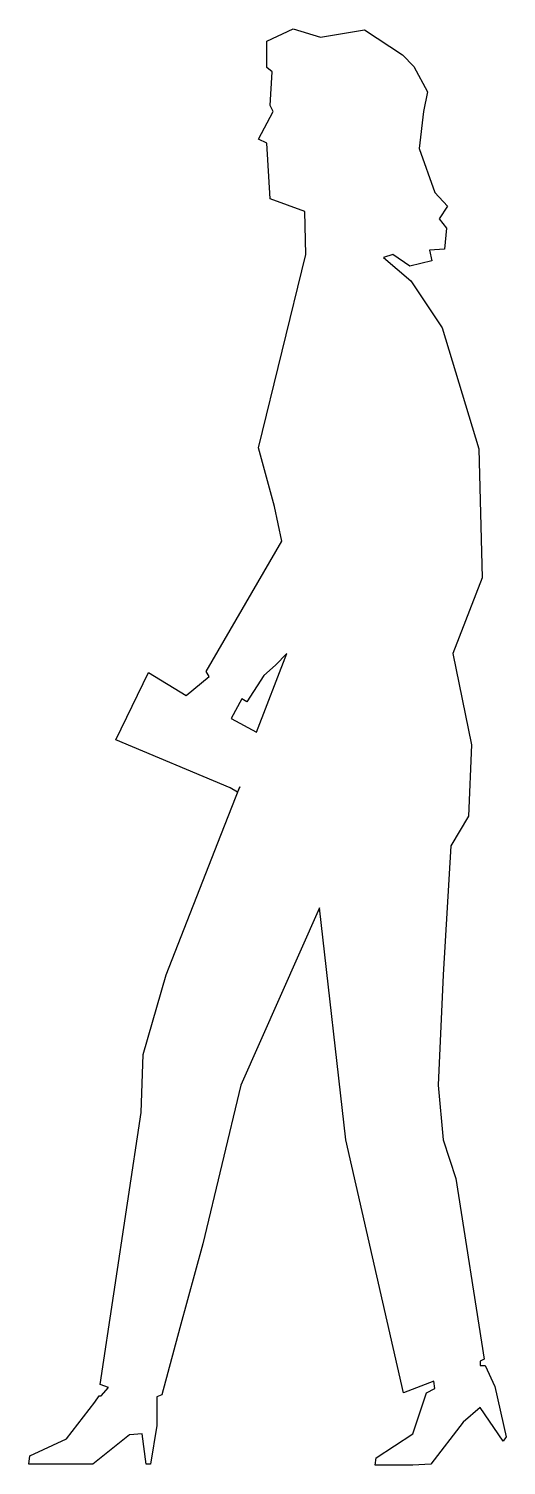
# Model space of a CAD drawing. Extents: x -14103 to -13558, y -6581 to -4942.
import ezdxf

# ---------------------------------------------------------------- set-up
doc = ezdxf.new("R2010")
doc.units = 0
doc.layers.get('0').update_dxf_attribs({"linetype": 'CONTINUOUS'})

msp = doc.modelspace()

# ---------------------------------------------------------------- linework, layer by layer
at = {"color": 0}
for points in [[(-13864.9, -5813), (-13873.3, -5808.2), (-14003.9, -5753.1), (-13966.7, -5676.4), (-13923.6, -5702.8), (-13897.3, -5681.2), (-13900.9, -5675.2), (-13814.6, -5526.7), (-13823, -5487.2), (-13841, -5420.2), (-13787.1, -5199.8), (-13788.3, -5150.7), (-13827.8, -5136.3), (-13831.4, -5072.9), (-13841, -5068.1), (-13824.2, -5036.9), (-13827.8, -5029.8), (-13825.4, -4991.4), (-13831.4, -4986.7), (-13831.4, -4956.7), (-13801.5, -4942.3), (-13770.3, -4951.9), (-13720, -4943.5), (-13676.9, -4972.3), (-13663.8, -4985.5), (-13648.2, -5014.2), (-13653, -5036.9), (-13657.8, -5078.9), (-13639.8, -5129.2), (-13625.4, -5144.7), (-13635, -5159.1), (-13626.6, -5169.9), (-13629, -5193.8), (-13645.8, -5195), (-13643.4, -5207), (-13668.5, -5213), (-13687.7, -5199.8), (-13698.5, -5203.4), (-13667.3, -5229.8), (-13631.4, -5283.6), (-13589.5, -5421.4), (-13585.9, -5568.7), (-13619.4, -5654.9), (-13597.9, -5759.1), (-13601.5, -5840.5), (-13621.8, -5874), (-13630.2, -6021.3), (-13636.2, -6147.1), (-13630.2, -6209.3), (-13615.9, -6253.6), (-13583.5, -6459.6), (-13588.3, -6462), (-13588.3, -6466.8), (-13582.3, -6466.8), (-13571.5, -6490.8), (-13558.4, -6548.2), (-13562, -6553), (-13588.3, -6514.7), (-13607.5, -6531.5), (-13644.6, -6579.4), (-13664.9, -6580.6), (-13708.1, -6580.6), (-13706.9, -6572.2), (-13664.9, -6544.7), (-13649.4, -6497.9), (-13639.8, -6493.2), (-13641, -6484.8), (-13675.7, -6497.9), (-13741.6, -6209.3), (-13771.5, -5944.7), (-13861.3, -6147.1), (-13904.5, -6327.9), (-13930.8, -6423.7), (-13951.2, -6500.3), (-13957.1, -6502.7), (-13957.1, -6535.1), (-13964.3, -6579.4), (-13969.1, -6579.4), (-13973.9, -6544.7), (-13988.3, -6545.8), (-14030.2, -6579.4), (-14067.3, -6579.4), (-14103.2, -6579.4), (-14102.1, -6569.8), (-14060.1, -6550.6), (-14027.8, -6508.7), (-14023, -6501.5), (-14020.6, -6501.5), (-14012.2, -6492), (-14021.8, -6488.4), (-13975.1, -6178.2), (-13972.7, -6112.3), (-13946.4, -6021.3), (-13884.1, -5862.1), (-13862.5, -5807)], [(-13864.9, -5813), (-13873.3, -5808.2), (-14003.9, -5753.1), (-13966.7, -5676.4), (-13923.6, -5702.8), (-13897.3, -5681.2), (-13900.9, -5675.2), (-13814.6, -5526.7), (-13823, -5487.2), (-13841, -5420.2), (-13787.1, -5199.8), (-13788.3, -5150.7), (-13827.8, -5136.3), (-13831.4, -5072.9), (-13841, -5068.1), (-13824.2, -5036.9), (-13827.8, -5029.8), (-13825.4, -4991.4), (-13831.4, -4986.7), (-13831.4, -4956.7), (-13801.5, -4942.3), (-13770.3, -4951.9), (-13720, -4943.5), (-13676.9, -4972.3), (-13663.8, -4985.5), (-13648.2, -5014.2), (-13653, -5036.9), (-13657.8, -5078.9), (-13639.8, -5129.2), (-13625.4, -5144.7), (-13635, -5159.1), (-13626.6, -5169.9), (-13629, -5193.8), (-13645.8, -5195), (-13643.4, -5207), (-13668.5, -5213), (-13687.7, -5199.8), (-13698.5, -5203.4), (-13667.3, -5229.8), (-13631.4, -5283.6), (-13589.5, -5421.4), (-13585.9, -5568.7), (-13619.4, -5654.9), (-13597.9, -5759.1), (-13601.5, -5840.5), (-13621.8, -5874), (-13630.2, -6021.3), (-13636.2, -6147.1), (-13630.2, -6209.3), (-13615.9, -6253.6), (-13583.5, -6459.6), (-13588.3, -6462), (-13588.3, -6466.8), (-13582.3, -6466.8), (-13571.5, -6490.8), (-13558.4, -6548.2), (-13562, -6553), (-13588.3, -6514.7), (-13607.5, -6531.5), (-13644.6, -6579.4), (-13664.9, -6580.6), (-13708.1, -6580.6), (-13706.9, -6572.2), (-13664.9, -6544.7), (-13649.4, -6497.9), (-13639.8, -6493.2), (-13641, -6484.8), (-13675.7, -6497.9), (-13741.6, -6209.3), (-13771.5, -5944.7), (-13861.3, -6147.1), (-13904.5, -6327.9), (-13930.8, -6423.7), (-13951.2, -6500.3), (-13957.1, -6502.7), (-13957.1, -6535.1), (-13964.3, -6579.4), (-13969.1, -6579.4), (-13973.9, -6544.7), (-13988.3, -6545.8), (-14030.2, -6579.4), (-14067.3, -6579.4), (-14103.2, -6579.4), (-14102.1, -6569.8), (-14060.1, -6550.6), (-14027.8, -6508.7), (-14023, -6501.5), (-14020.6, -6501.5), (-14012.2, -6492), (-14021.8, -6488.4), (-13975.1, -6178.2), (-13972.7, -6112.3), (-13946.4, -6021.3), (-13884.1, -5862.1), (-13862.5, -5807), (-13864.9, -5813), (-13864.9, -5813)], [(-13843.4, -5744.7), (-13808.7, -5654.9), (-13821.8, -5668.1), (-13835, -5680), (-13854.2, -5710), (-13860.1, -5706.4), (-13872.1, -5729.1), (-13843.4, -5744.7)], [(-13843.4, -5744.7), (-13808.7, -5654.9), (-13821.8, -5668.1), (-13835, -5680), (-13854.2, -5710), (-13860.1, -5706.4), (-13872.1, -5729.1), (-13843.4, -5744.7), (-13843.4, -5744.7)]]:
    msp.add_lwpolyline(points, dxfattribs=at)

doc.saveas('drawing.dxf')
